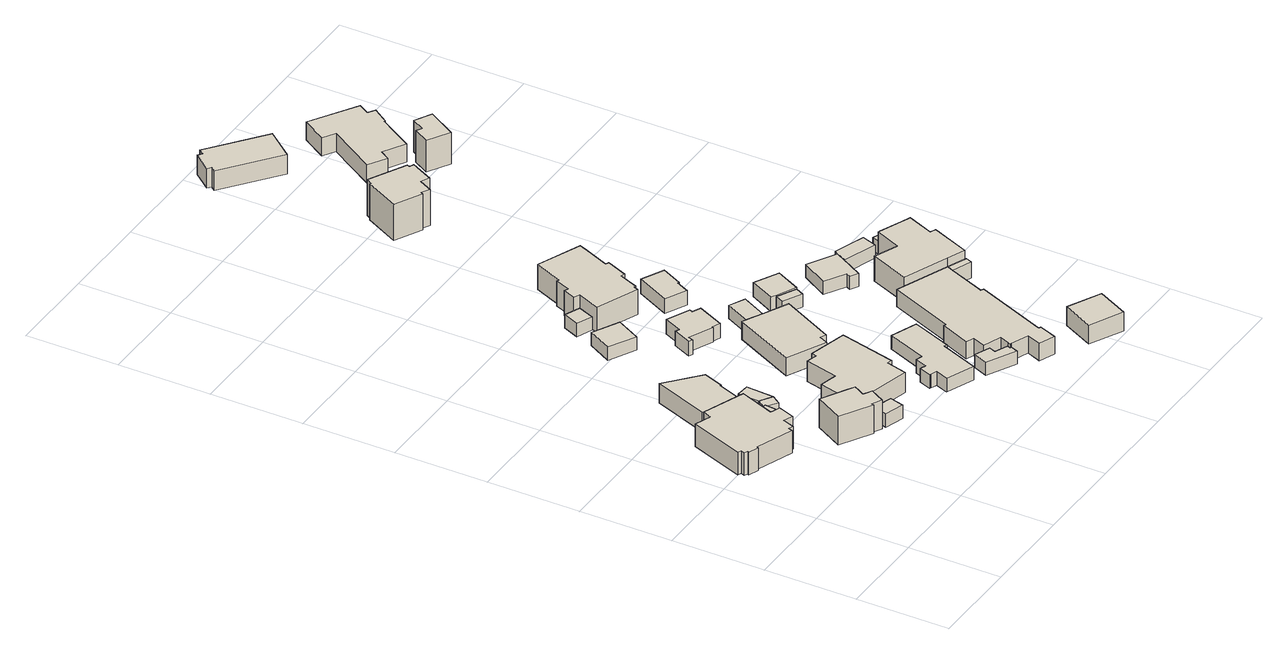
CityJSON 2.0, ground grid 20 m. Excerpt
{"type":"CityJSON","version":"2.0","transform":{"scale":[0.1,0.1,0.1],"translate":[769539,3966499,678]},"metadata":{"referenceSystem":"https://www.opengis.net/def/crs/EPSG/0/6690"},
"CityObjects":{
"building1":{"type":"Building","attributes":{"class":"3001","usage":"411","measuredHeight":7.6,"BuildingDetails.prefecture":"20","BuildingDetails.city":"20209","BuildingDetails.surveyYear":2018},"geometry":[{"type":"Solid","lod":"1","boundaries":[[[[0,1,2,3,4,5,6,7,8,9,10,11,12,13,14,15,16,17,18]],[[17,19,20,18]],[[16,21,19,17]],[[15,22,21,16]],[[14,23,22,15]],[[13,24,23,14]],[[12,25,24,13]],[[11,26,25,12]],[[10,27,26,11]],[[9,28,27,10]],[[8,29,28,9]],[[7,30,29,8]],[[6,31,30,7]],[[5,32,31,6]],[[4,33,32,5]],[[3,34,33,4]],[[2,35,34,3]],[[1,36,35,2]],[[0,37,36,1]],[[18,20,37,0]],[[19,21,22,23,24,25,26,27,28,29,30,31,32,33,34,35,36,37,20]]]]}]},
"building2":{"type":"Building","attributes":{"class":"3003","measuredHeight":1.9,"BuildingDetails.prefecture":"20","BuildingDetails.city":"20209","BuildingDetails.surveyYear":2018},"geometry":[{"type":"Solid","lod":"1","boundaries":[[[[38,39,40,41]],[[40,42,43,41]],[[39,44,42,40]],[[38,45,44,39]],[[41,43,45,38]],[[42,44,45,43]]]]}]},
"building3":{"type":"Building","attributes":{"class":"3001","usage":"411","measuredHeight":5.3,"BuildingDetails.prefecture":"20","BuildingDetails.city":"20209","BuildingDetails.surveyYear":2018},"geometry":[{"type":"Solid","lod":"1","boundaries":[[[[46,47,48,49,50,51,52]],[[51,53,20,52]],[[50,54,53,51]],[[49,55,54,50]],[[48,56,55,49]],[[47,57,56,48]],[[46,19,57,47]],[[52,20,19,46]],[[53,54,55,56,57,19,20]]]]}]},
"building4":{"type":"Building","attributes":{"class":"3001","usage":"411","measuredHeight":3,"BuildingDetails.prefecture":"20","BuildingDetails.city":"20209","BuildingDetails.surveyYear":2018},"geometry":[{"type":"Solid","lod":"1","boundaries":[[[[58,59,60,61,62]],[[61,63,64,62]],[[60,65,63,61]],[[59,66,65,60]],[[58,67,66,59]],[[62,64,67,58]],[[63,65,66,67,64]]]]}]},
"building5":{"type":"Building","attributes":{"class":"3003","usage":"411","measuredHeight":3,"BuildingDetails.prefecture":"20","BuildingDetails.city":"20209","BuildingDetails.surveyYear":2018},"geometry":[{"type":"Solid","lod":"1","boundaries":[[[[62,61,68,69]],[[68,70,71,69]],[[61,63,70,68]],[[62,64,63,61]],[[69,71,64,62]],[[70,63,64,71]]]]}]},
"building6":{"type":"Building","attributes":{"class":"3001","usage":"411","measuredHeight":7.6,"BuildingDetails.prefecture":"20","BuildingDetails.city":"20209","BuildingDetails.surveyYear":2018},"geometry":[{"type":"Solid","lod":"1","boundaries":[[[[72,73,74,75,76,77,78,79,80,81]],[[80,82,83,81]],[[79,84,82,80]],[[78,85,84,79]],[[77,86,85,78]],[[76,87,86,77]],[[75,88,87,76]],[[74,89,88,75]],[[73,90,89,74]],[[72,91,90,73]],[[81,83,91,72]],[[82,84,85,86,87,88,89,90,91,83]]]]}]},
"building7":{"type":"Building","attributes":{"class":"3001","usage":"411","measuredHeight":2.2,"BuildingDetails.prefecture":"20","BuildingDetails.city":"20209","BuildingDetails.surveyYear":2018},"geometry":[{"type":"Solid","lod":"1","boundaries":[[[[92,93,94,95]],[[94,96,97,95]],[[93,98,96,94]],[[92,99,98,93]],[[95,97,99,92]],[[96,98,99,97]]]]}]},
"building8":{"type":"Building","attributes":{"class":"3001","usage":"411","measuredHeight":2.5,"BuildingDetails.prefecture":"20","BuildingDetails.city":"20209","BuildingDetails.surveyYear":2018},"geometry":[{"type":"Solid","lod":"1","boundaries":[[[[100,101,102,103]],[[102,104,105,103]],[[101,106,104,102]],[[100,107,106,101]],[[103,105,107,100]],[[104,106,107,105]]]]}]},
"building9":{"type":"Building","attributes":{"class":"3001","usage":"411","measuredHeight":7.1,"BuildingDetails.prefecture":"20","BuildingDetails.city":"20209","BuildingDetails.surveyYear":2018},"geometry":[{"type":"Solid","lod":"1","boundaries":[[[[108,109,110,111,112,113,114,115,116,117,118,119]],[[118,120,121,119]],[[117,122,120,118]],[[116,123,122,117]],[[115,124,123,116]],[[114,125,124,115]],[[113,126,125,114]],[[112,127,126,113]],[[111,128,127,112]],[[110,129,128,111]],[[109,130,129,110]],[[108,131,130,109]],[[119,121,131,108]],[[120,122,123,124,125,126,127,128,129,130,131,121]]]]}]},
"building10":{"type":"Building","attributes":{"class":"3001","usage":"411","measuredHeight":2,"BuildingDetails.prefecture":"20","BuildingDetails.city":"20209","BuildingDetails.surveyYear":2018},"geometry":[{"type":"Solid","lod":"1","boundaries":[[[[132,133,134,135]],[[134,136,137,135]],[[133,138,136,134]],[[132,139,138,133]],[[135,137,139,132]],[[136,138,139,137]]]]}]},
"building11":{"type":"Building","attributes":{"class":"3001","usage":"411","measuredHeight":4,"BuildingDetails.prefecture":"20","BuildingDetails.city":"20209","BuildingDetails.surveyYear":2018},"geometry":[{"type":"Solid","lod":"1","boundaries":[[[[140,141,142,143,144,145,146,147,148,149,150,151]],[[150,152,153,151]],[[149,154,152,150]],[[148,155,154,149]],[[147,156,155,148]],[[146,157,156,147]],[[145,158,157,146]],[[144,159,158,145]],[[143,160,159,144]],[[142,161,160,143]],[[141,162,161,142]],[[140,163,162,141]],[[151,153,163,140]],[[152,154,155,156,157,158,159,160,161,162,163,153]]]]}]},
"building12":{"type":"Building","attributes":{"class":"3001","usage":"411","measuredHeight":5.8,"BuildingDetails.prefecture":"20","BuildingDetails.city":"20209","BuildingDetails.surveyYear":2018},"geometry":[{"type":"Solid","lod":"1","boundaries":[[[[164,165,166,167,168,169,170,171,172]],[[171,173,174,172]],[[170,175,173,171]],[[169,176,175,170]],[[168,177,176,169]],[[167,178,177,168]],[[166,179,178,167]],[[165,180,179,166]],[[164,181,180,165]],[[172,174,181,164]],[[173,175,176,177,178,179,180,181,174]]]]}]},
"building13":{"type":"Building","attributes":{"class":"3001","usage":"452","measuredHeight":3.9,"BuildingDetails.prefecture":"20","BuildingDetails.city":"20209","BuildingDetails.surveyYear":2018},"geometry":[{"type":"Solid","lod":"1","boundaries":[[[[182,183,184,185,186,187,188,189,190,191,192,193,194,195]],[[194,196,197,195]],[[193,198,196,194]],[[192,199,198,193]],[[191,200,199,192]],[[190,201,200,191]],[[189,202,201,190]],[[188,203,202,189]],[[187,204,203,188]],[[186,205,204,187]],[[185,206,205,186]],[[184,207,206,185]],[[183,208,207,184]],[[182,209,208,183]],[[195,197,209,182]],[[196,198,199,200,201,202,203,204,205,206,207,208,209,197]]]]}]},
"building14":{"type":"Building","attributes":{"class":"3001","usage":"411","measuredHeight":7.4,"BuildingDetails.prefecture":"20","BuildingDetails.city":"20209","BuildingDetails.surveyYear":2018},"geometry":[{"type":"Solid","lod":"1","boundaries":[[[[210,211,212,213,214,215,216,217,218,219,220,221,222,223,224,225,226]],[[225,227,228,226]],[[224,229,227,225]],[[223,230,229,224]],[[222,231,230,223]],[[221,232,231,222]],[[220,233,232,221]],[[219,234,233,220]],[[218,235,234,219]],[[217,236,235,218]],[[216,237,236,217]],[[215,238,237,216]],[[214,239,238,215]],[[213,240,239,214]],[[212,241,240,213]],[[211,242,241,212]],[[210,243,242,211]],[[226,228,243,210]],[[227,229,230,231,232,233,234,235,236,237,238,239,240,241,242,243,228]]]]}]},
"building15":{"type":"Building","attributes":{"class":"3001","usage":"411","measuredHeight":2.5,"BuildingDetails.prefecture":"20","BuildingDetails.city":"20209","BuildingDetails.surveyYear":2018},"geometry":[{"type":"Solid","lod":"1","boundaries":[[[[244,245,246,247,248,249,250,251]],[[250,252,253,251]],[[249,254,252,250]],[[248,255,254,249]],[[247,256,255,248]],[[246,257,256,247]],[[245,258,257,246]],[[244,259,258,245]],[[251,253,259,244]],[[252,254,255,256,257,258,259,253]]]]}]},
"building16":{"type":"Building","attributes":{"class":"3001","measuredHeight":3.5,"BuildingDetails.prefecture":"20","BuildingDetails.city":"20209","BuildingDetails.surveyYear":2018},"geometry":[{"type":"Solid","lod":"1","boundaries":[[[[260,261,262,263,264]],[[263,265,266,264]],[[262,267,265,263]],[[261,268,267,262]],[[260,269,268,261]],[[264,266,269,260]],[[265,267,268,269,266]]]]}]},
"building17":{"type":"Building","attributes":{"class":"3001","usage":"411","measuredHeight":3.7,"BuildingDetails.prefecture":"20","BuildingDetails.city":"20209","BuildingDetails.surveyYear":2018},"geometry":[{"type":"Solid","lod":"1","boundaries":[[[[270,271,272,273,274,275]],[[274,276,277,275]],[[273,278,276,274]],[[272,279,278,273]],[[271,280,279,272]],[[270,281,280,271]],[[275,277,281,270]],[[276,278,279,280,281,277]]]]}]},
"building18":{"type":"Building","attributes":{"class":"3001","usage":"411","measuredHeight":2.6,"BuildingDetails.prefecture":"20","BuildingDetails.city":"20209","BuildingDetails.surveyYear":2018},"geometry":[{"type":"Solid","lod":"1","boundaries":[[[[226,282,283,284,210]],[[284,285,286,210]],[[283,287,285,284]],[[282,288,287,283]],[[226,289,288,282]],[[210,286,289,226]],[[285,287,288,289,286]]]]}]},
"building19":{"type":"Building","attributes":{"class":"3003","usage":"411","measuredHeight":2.9,"BuildingDetails.prefecture":"20","BuildingDetails.city":"20209","BuildingDetails.surveyYear":2018},"geometry":[{"type":"Solid","lod":"1","boundaries":[[[[290,291,292,293]],[[292,294,295,293]],[[291,296,294,292]],[[290,297,296,291]],[[293,295,297,290]],[[294,296,297,295]]]]}]},
"building20":{"type":"Building","attributes":{"class":"3001","usage":"411","measuredHeight":3.5,"BuildingDetails.prefecture":"20","BuildingDetails.city":"20209","BuildingDetails.surveyYear":2018},"geometry":[{"type":"Solid","lod":"1","boundaries":[[[[298,299,300,301,302]],[[301,303,304,302]],[[300,305,303,301]],[[299,306,305,300]],[[298,307,306,299]],[[302,304,307,298]],[[303,305,306,307,304]]]]}]},
"building21":{"type":"Building","attributes":{"class":"3001","usage":"411","measuredHeight":5.1,"BuildingDetails.prefecture":"20","BuildingDetails.city":"20209","BuildingDetails.surveyYear":2018},"geometry":[{"type":"Solid","lod":"1","boundaries":[[[[308,309,310,311,312,313,314,315,316,317,318,319,320,321,322,323,324,325,326,327]],[[326,328,329,327]],[[325,330,328,326]],[[324,331,330,325]],[[323,332,331,324]],[[322,333,332,323]],[[321,334,333,322]],[[320,335,334,321]],[[319,336,335,320]],[[318,337,336,319]],[[317,338,337,318]],[[316,339,338,317]],[[315,340,339,316]],[[314,341,340,315]],[[313,342,341,314]],[[312,343,342,313]],[[311,344,343,312]],[[310,345,344,311]],[[309,346,345,310]],[[308,347,346,309]],[[327,329,347,308]],[[328,330,331,332,333,334,335,336,337,338,339,340,341,342,343,344,345,346,347,329]]]]}]},
"building22":{"type":"Building","attributes":{"class":"3001","measuredHeight":9.5,"BuildingDetails.prefecture":"20","BuildingDetails.city":"20209","BuildingDetails.surveyYear":2018},"geometry":[{"type":"Solid","lod":"1","boundaries":[[[[348,349,350,351,352,353,354,355,356,357,358,359]],[[358,360,361,359]],[[357,362,360,358]],[[356,363,362,357]],[[355,364,363,356]],[[354,365,364,355]],[[353,366,365,354]],[[352,367,366,353]],[[351,368,367,352]],[[350,369,368,351]],[[349,370,369,350]],[[348,371,370,349]],[[359,361,371,348]],[[360,362,363,364,365,366,367,368,369,370,371,361]]]]}]},
"building23":{"type":"Building","attributes":{"class":"3001","usage":"411","measuredHeight":5.4,"BuildingDetails.prefecture":"20","BuildingDetails.city":"20209","BuildingDetails.surveyYear":2018},"geometry":[{"type":"Solid","lod":"1","boundaries":[[[[372,373,374,375]],[[374,376,377,375]],[[373,378,376,374]],[[372,379,378,373]],[[375,377,379,372]],[[376,378,379,377]]]]}]},
"building24":{"type":"Building","attributes":{"class":"3001","measuredHeight":5.1,"BuildingDetails.prefecture":"20","BuildingDetails.city":"20209","BuildingDetails.surveyYear":2018},"geometry":[{"type":"Solid","lod":"1","boundaries":[[[[380,381,382,383,384,385,386,387]],[[386,388,389,387]],[[385,390,388,386]],[[384,391,390,385]],[[383,392,391,384]],[[382,393,392,383]],[[381,394,393,382]],[[380,395,394,381]],[[387,389,395,380]],[[388,390,391,392,393,394,395,389]]]]}]},
"building25":{"type":"Building","attributes":{"class":"3001","usage":"411","measuredHeight":2.8,"BuildingDetails.prefecture":"20","BuildingDetails.city":"20209","BuildingDetails.surveyYear":2018},"geometry":[{"type":"Solid","lod":"1","boundaries":[[[[396,397,398,399,400,401,402]],[[401,403,404,402]],[[400,405,403,401]],[[399,406,405,400]],[[398,407,406,399]],[[397,408,407,398]],[[396,409,408,397]],[[402,404,409,396]],[[403,405,406,407,408,409,404]]]]}]},
"building26":{"type":"Building","attributes":{"class":"3003","usage":"411","measuredHeight":7.3,"BuildingDetails.prefecture":"20","BuildingDetails.city":"20209","BuildingDetails.surveyYear":2018},"geometry":[{"type":"Solid","lod":"1","boundaries":[[[[410,411,412,413,414]],[[413,415,416,414]],[[412,347,415,413]],[[411,346,347,412]],[[410,417,346,411]],[[414,416,417,410]],[[415,347,346,417,416]]]]}]},
"building27":{"type":"Building","attributes":{"class":"3001","usage":"411","measuredHeight":7.2,"BuildingDetails.prefecture":"20","BuildingDetails.city":"20209","BuildingDetails.surveyYear":2018},"geometry":[{"type":"Solid","lod":"1","boundaries":[[[[418,419,420,421,422,423,424,425,426,413,412]],[[413,427,428,412]],[[426,429,427,413]],[[425,430,429,426]],[[424,431,430,425]],[[423,432,431,424]],[[422,433,432,423]],[[421,434,433,422]],[[420,435,434,421]],[[419,436,435,420]],[[418,437,436,419]],[[412,428,437,418]],[[427,429,430,431,432,433,434,435,436,437,428]]]]}]},
"building28":{"type":"Building","attributes":{"class":"3001","usage":"411","measuredHeight":2.3,"BuildingDetails.prefecture":"20","BuildingDetails.city":"20209","BuildingDetails.surveyYear":2018},"geometry":[{"type":"Solid","lod":"1","boundaries":[[[[438,439,440,441,442]],[[441,443,444,442]],[[440,445,443,441]],[[439,446,445,440]],[[438,447,446,439]],[[442,444,447,438]],[[443,445,446,447,444]]]]}]},
"building29":{"type":"Building","attributes":{"class":"3003","usage":"411","measuredHeight":2.4,"BuildingDetails.prefecture":"20","BuildingDetails.city":"20209","BuildingDetails.surveyYear":2018},"geometry":[{"type":"Solid","lod":"1","boundaries":[[[[448,449,450,451]],[[450,452,453,451]],[[449,454,452,450]],[[448,455,454,449]],[[451,453,455,448]],[[452,454,455,453]]]]}]},
"building30":{"type":"Building","attributes":{"class":"3001","measuredHeight":7.4,"BuildingDetails.prefecture":"20","BuildingDetails.city":"20209","BuildingDetails.surveyYear":2018},"geometry":[{"type":"Solid","lod":"1","boundaries":[[[[456,457,458,459,460,461,462,463,464,465,466,467]],[[466,468,469,467]],[[465,470,468,466]],[[464,471,470,465]],[[463,472,471,464]],[[462,473,472,463]],[[461,474,473,462]],[[460,475,474,461]],[[459,476,475,460]],[[458,477,476,459]],[[457,478,477,458]],[[456,479,478,457]],[[467,469,479,456]],[[468,470,471,472,473,474,475,476,477,478,479,469]]]]}]},
"building31":{"type":"Building","attributes":{"class":"3001","usage":"411","measuredHeight":10.1,"BuildingDetails.prefecture":"20","BuildingDetails.city":"20209","BuildingDetails.surveyYear":2018},"geometry":[{"type":"Solid","lod":"1","boundaries":[[[[480,481,482,483,484,485]],[[484,486,487,485]],[[483,488,486,484]],[[482,489,488,483]],[[481,490,489,482]],[[480,491,490,481]],[[485,487,491,480]],[[486,488,489,490,491,487]]]]}]}
},
"vertices":[
[184,462,45],[155,387,45],[176,379,45],[163,343,45],[143,351,45],[134,326,45],[124,330,45],[121,321,45],[40,351,45],[38,347,45],[16,355,45],[18,359,45],[11,362,45],[14,371,45],[6,374,45],[50,491,45],[85,478,45],[93,497,45],[169,468,45],[93,497,96],[169,468,96],[85,478,96],[50,491,96],[6,374,96],[14,371,96],[11,362,96],[18,359,96],[16,355,96],[38,347,96],[40,351,96],[121,321,96],[124,330,96],[134,326,96],[143,351,96],[163,343,96],[176,379,96],[155,387,96],[184,462,96],
[191,394,48],[173,396,48],[177,423,48],[194,421,48],[177,423,78],[194,421,78],[173,396,78],[191,394,78],
[93,497,52],[90,498,52],[135,617,52],[204,556,52],[188,513,52],[186,514,52],[169,468,52],[186,514,96],[188,513,96],[204,556,96],[135,617,96],[90,498,96],
[218,405,44],[194,421,44],[192,423,44],[205,441,44],[231,424,44],[205,441,74],[231,424,74],[192,423,74],[194,421,74],[218,405,74],
[207,486,44],[235,484,44],[207,486,74],[235,484,74],
[323,299,19],[317,288,19],[309,274,19],[327,264,19],[309,232,19],[289,243,19],[287,238,19],[220,277,19],[254,338,19],[310,306,19],[254,338,84],[310,306,84],[220,277,84],[287,238,84],[289,243,84],[309,232,84],[327,264,84],[309,274,84],[317,288,84],[323,299,84],
[361,217,17],[319,230,17],[329,261,17],[370,248,17],[329,261,47],[370,248,47],[319,230,47],[361,217,47],
[266,740,54],[209,770,54],[237,822,54],[294,792,54],[237,822,84],[294,792,84],[209,770,84],[266,740,84],
[323,299,15],[310,306,15],[328,375,15],[365,366,15],[383,437,15],[407,431,15],[409,442,15],[493,421,15],[463,299,15],[453,302,15],[441,257,15],[317,288,15],[441,257,61],[317,288,61],[453,302,61],[463,299,61],[493,421,61],[409,442,61],[407,431,61],[383,437,61],[365,366,61],[328,375,61],[310,306,61],[323,299,61],
[278,843,58],[244,857,58],[259,892,58],[292,878,58],[259,892,88],[292,878,88],[244,857,88],[278,843,88],
[421,689,42],[394,631,42],[377,639,42],[376,636,42],[325,660,42],[320,649,42],[312,653,42],[330,693,42],[338,689,42],[356,727,42],[406,704,42],[403,697,42],[406,704,75],[403,697,75],[356,727,75],[338,689,75],[330,693,75],[312,653,75],[320,649,75],[325,660,75],[376,636,75],[377,639,75],[394,631,75],[421,689,75],
[455,606,17],[486,590,17],[538,564,17],[481,451,17],[469,457,17],[460,438,17],[377,479,17],[443,612,17],[452,607,17],[443,612,58],[452,607,58],[377,479,58],[460,438,58],[469,457,58],[481,451,58],[538,564,58],[486,590,58],[455,606,58],
[585,248,11],[579,251,11],[547,169,11],[486,193,11],[497,221,11],[484,226,11],[481,227,11],[491,253,11],[497,251,11],[504,248,11],[514,275,11],[527,270,11],[561,355,11],[618,333,11],[561,355,42],[618,333,42],[527,270,42],[514,275,42],[504,248,42],[497,251,42],[491,253,42],[481,227,42],[484,226,42],[497,221,42],[486,193,42],[547,169,42],[579,251,42],[585,248,42],
[440,947,53],[417,893,53],[424,890,53],[405,845,53],[397,848,53],[380,807,53],[376,808,53],[372,798,53],[282,836,53],[302,884,53],[289,889,53],[301,917,53],[309,913,53],[322,945,53],[327,943,53],[353,1004,53],[447,965,53],[353,1004,110],[447,965,110],[327,943,110],[322,945,110],[309,913,110],[301,917,110],[289,889,110],[302,884,110],[282,836,110],[372,798,110],[376,808,110],[380,807,110],[397,848,110],[405,845,110],[424,890,110],[417,893,110],[440,947,110],
[639,142,9],[642,141,9],[636,125,9],[574,158,9],[587,189,9],[620,175,9],[614,161,9],[642,149,9],[614,161,39],[642,149,39],[620,175,39],[587,189,39],[574,158,39],[636,125,39],[642,141,39],[639,142,39],
[455,606,26],[452,607,26],[480,662,26],[514,645,26],[486,590,26],[514,645,56],[486,590,56],[480,662,56],[452,607,56],[455,606,56],
[474,766,44],[471,767,44],[457,739,44],[412,762,44],[448,834,44],[496,810,44],[448,834,77],[496,810,77],[412,762,77],[457,739,77],[471,767,77],[474,766,77],
[451,974,53],[469,966,53],[458,939,53],[458,939,83],[440,947,83],[469,966,83],[451,974,83],[447,965,83],
[592,565,18],[551,586,18],[560,604,18],[601,583,18],[560,604,48],[601,583,48],[551,586,48],[592,565,48],
[601,583,19],[560,604,19],[549,610,19],[576,663,19],[628,636,19],[576,663,51],[628,636,51],[549,610,51],[560,604,51],[601,583,51],
[808,373,8],[802,359,8],[770,280,8],[776,277,8],[713,122,8],[718,120,8],[703,81,8],[668,95,8],[680,126,8],[642,141,8],[639,142,8],[642,149,8],[650,168,8],[611,183,8],[622,211,8],[605,218,8],[632,282,8],[637,280,8],[694,419,8],[711,412,8],[694,419,47],[711,412,47],[637,280,47],[632,282,47],[605,218,47],[622,211,47],[611,183,47],[650,168,47],[642,149,47],[639,142,47],[642,141,47],[680,126,47],[668,95,47],[703,81,47],[718,120,47],[713,122,47],[776,277,47],[770,280,47],[802,359,47],[808,373,47],
[379,1379,72],[386,1392,72],[466,1350,72],[463,1345,72],[473,1340,72],[448,1292,72],[430,1301,72],[415,1272,72],[398,1282,72],[395,1277,72],[337,1307,72],[376,1381,72],[337,1307,154],[376,1381,154],[395,1277,154],[398,1282,154],[415,1272,154],[430,1301,154],[448,1292,154],[473,1340,154],[463,1345,154],[466,1350,154],[386,1392,154],[379,1379,154],
[835,7,7],[764,42,7],[798,109,7],[869,74,7],[798,109,50],[869,74,50],[764,42,50],[835,7,50],
[449,1633,97],[401,1574,97],[285,1666,97],[293,1676,97],[285,1682,97],[316,1721,97],[326,1714,97],[334,1725,97],[326,1714,141],[334,1725,141],[316,1721,141],[285,1682,141],[293,1676,141],[285,1666,141],[401,1574,141],[449,1633,141],
[738,556,11],[713,512,11],[696,522,11],[701,531,11],[657,557,11],[691,614,11],[751,580,11],[691,614,41],[751,580,41],[657,557,41],[701,531,41],[696,522,41],[713,512,41],[738,556,41],
[844,342,10],[802,359,10],[808,373,10],[846,357,10],[850,356,10],[846,357,47],[850,356,47],[844,342,47],
[711,412,10],[745,496,10],[796,475,10],[819,530,10],[823,529,10],[872,509,10],[891,501,10],[868,445,10],[880,440,10],[846,357,67],[808,373,67],[880,440,67],[868,445,67],[891,501,67],[872,509,67],[823,529,67],[819,530,67],[796,475,67],[745,496,67],[711,412,67],
[751,580,12],[755,587,12],[822,564,12],[811,532,12],[738,556,12],[811,532,42],[738,556,42],[822,564,42],[755,587,42],[751,580,42],
[872,509,12],[823,529,12],[831,548,12],[880,528,12],[831,548,42],[880,528,42],[823,529,42],[872,509,42],
[641,1497,61],[639,1498,61],[593,1424,61],[547,1452,61],[534,1431,61],[495,1455,61],[558,1557,61],[532,1573,61],[565,1626,61],[663,1564,61],[649,1541,61],[664,1531,61],[649,1541,102],[664,1531,102],[663,1564,102],[565,1626,102],[532,1573,102],[558,1557,102],[495,1455,102],[534,1431,102],[547,1452,102],[593,1424,102],[639,1498,102],[641,1497,102],
[639,1353,53],[592,1381,53],[612,1415,53],[624,1408,53],[640,1435,53],[676,1415,53],[640,1435,125],[676,1415,125],[624,1408,125],[612,1415,125],[592,1381,125],[639,1353,125]
]}
